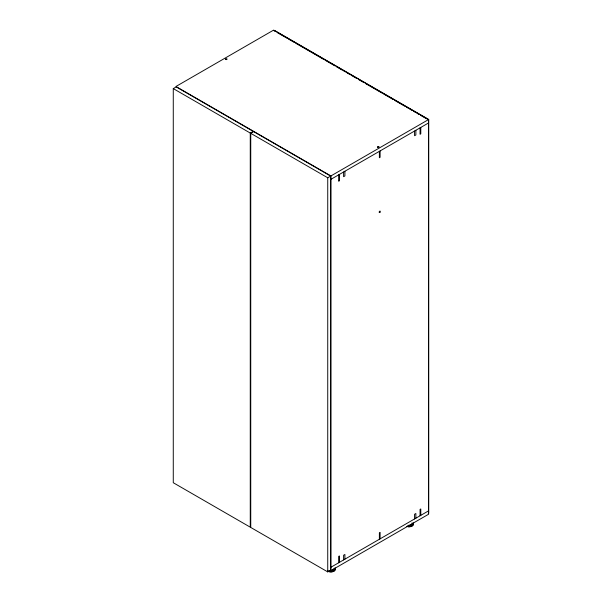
<?xml version="1.0" encoding="UTF-8"?>
<svg xmlns="http://www.w3.org/2000/svg" width="602" height="602" viewBox="0 0 602 602"><rect width="100%" height="100%" fill="white"/><g stroke="black" fill="none" stroke-linecap="round" stroke-linejoin="round"><path stroke-width="0.9" d="M173.271 88.599L176.198 86.906L253.186 131.356L250.259 133.05L173.271 88.599L173.271 482.721L250.259 527.171L250.259 133.05M250.748 133.328L253.675 131.635L330.664 176.085L330.664 570.207L327.736 571.9L250.748 527.45L250.748 133.328L327.736 177.778L330.664 176.085M330.912 175.942L330.912 570.628L428.564 514.251L428.564 119.565L273.617 30.1L175.957 86.485L330.912 175.942L428.729 119.467L428.729 513.401L428.24 513.687M330.912 179.328L428.564 122.943M330.912 567.25L428.564 510.865M428.729 119.467L274.429 30.378L273.94 30.664L275.565 31.605M277.191 32.538L286.936 38.167M288.561 39.1L294.243 42.388M295.868 43.321L323.477 59.267M325.103 60.2L334.847 65.829M336.473 66.769L342.154 70.05M343.78 70.983L345.405 71.924M347.03 72.865L349.469 74.272M351.094 75.205L356.775 78.486M358.401 79.426L364.082 82.707M365.707 83.648L381.954 93.024M383.579 93.965L393.324 99.586M394.942 100.526L404.687 106.155M406.312 107.088L407.938 108.029M409.563 108.962L412.001 110.369M413.627 111.31L415.245 112.25M416.87 113.184L419.308 114.591M420.933 115.531L426.615 118.812M420.798 127.428L420.798 133.825L420.061 134.246L420.061 127.857M420.798 515.35L420.798 508.961L420.061 509.382L420.061 515.779M415.869 130.273L415.869 134.976L414.567 135.721L414.567 131.025M415.869 518.194L415.869 513.498L414.567 514.251L414.567 518.947M380.103 150.921L380.103 157.318L379.373 157.739L379.373 151.35M380.103 538.843L380.103 532.454L379.373 532.875L379.373 539.272M344.908 171.246L344.908 175.942L343.607 176.695L343.607 171.999M344.908 559.168L344.908 554.465L343.607 555.217L343.607 559.92M339.415 174.414L339.415 180.811L338.678 181.232L338.678 174.843M339.415 562.336L339.415 555.947L338.678 556.368L338.678 562.765M327.736 177.778L327.736 571.9M411.046 525.855A3.221 1.859 0 0 1 410.752 525.975M413.303 523.65A4.372 2.528 0 0 1 411.76 526.186A4.372 2.528 0 0 1 407.14 526.487M413.153 524.666A4.146 2.393 0 0 1 406.832 526.426M413.303 522.897A4.372 2.528 0 0 1 411.949 525.343A4.372 2.528 0 0 1 407.592 525.839M412.077 522.845A3.221 1.859 0 0 1 411.437 524.696A3.221 1.859 0 0 1 408.322 525.275M329.512 571.087A3.221 1.859 0 0 1 329.196 570.982M332.921 570.959A3.221 1.859 0 0 1 332.62 571.08M329.512 571.178A3.221 1.859 0 0 1 329.196 571.08M335.036 568.484A4.372 2.528 0 0 1 333.237 571.456A4.372 2.528 0 0 1 327.812 571.102M335.028 569.236A4.146 2.393 0 0 1 332.492 571.712A4.146 2.393 0 0 1 327.669 570.997M335.036 567.731A4.372 2.528 0 0 1 333.824 570.448A4.372 2.528 0 0 1 329.008 570.839M334.133 568.566A3.221 1.859 0 0 1 330.189 570.38M379.885 212.393A0.805 0.467 -60 0 0 380.14 211.144A0.805 0.467 -60 0 0 379.185 211.987A0.805 0.467 -60 0 0 379.885 212.393M225.682 59.463A0.805 0.467 0 0 0 227.029 59.259A0.805 0.467 0 0 0 226.043 58.687A0.805 0.467 0 0 0 225.682 59.463M377.702 147.234A0.805 0.467 0 0 0 379.049 147.031A0.805 0.467 0 0 0 378.064 146.459A0.805 0.467 0 0 0 377.702 147.234"/></g></svg>
